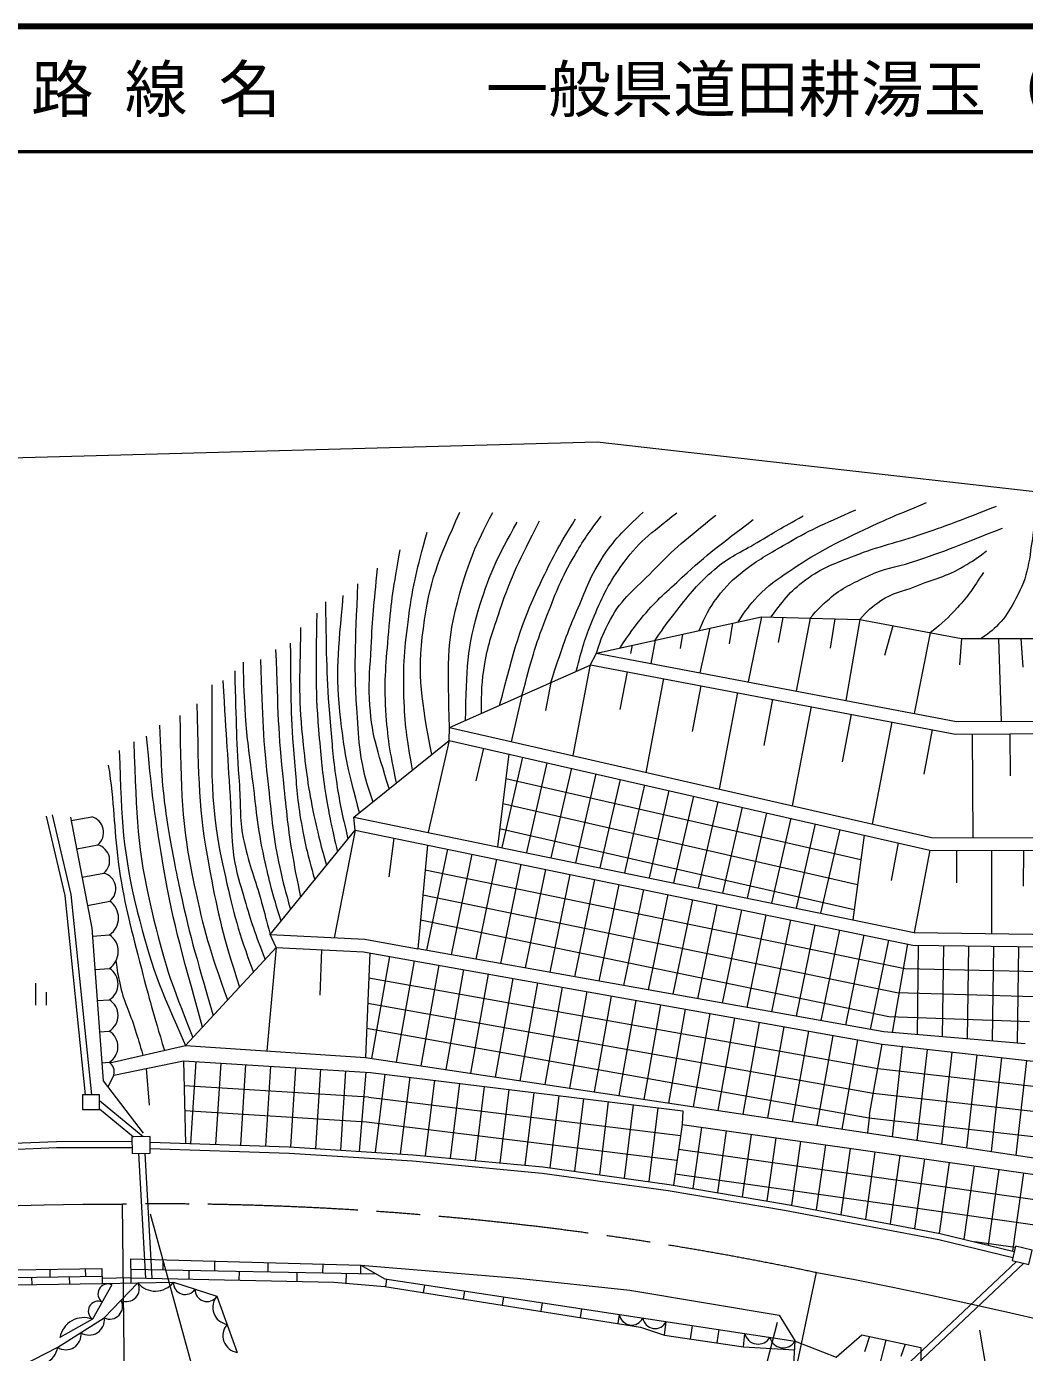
# Model space of a CAD drawing. Units: millimetres, scale not verified. Extents: x 40000 to 680000, y 20000 to 380000.
# Drawn here: x 180022 to 259801, y 273991 to 380000 of the extents above; entities that cross this region are included whole.
import ezdxf
from ezdxf.enums import TextEntityAlignment as Align

# ---------------------------------------------------------------- set-up
doc = ezdxf.new("R2010")
doc.units = ezdxf.units.MM
doc.header["$LTSCALE"] = 1000
doc.linetypes.add('CHAIN', pattern=[18.5, 12, -1.5, 3.5, -1.5])
for name, color, linetype, lineweight in [('M-BGD', 7, 'Continuous', 13), ('M-BMK', 2, 'CHAIN', 13), ('M-STR-HTXT', 7, 'Continuous', 13), ('M-TTL', 2, 'Continuous', 140), ('M-TTL-LINE', 7, 'Continuous', 50)]:
    doc.layers.add(name, color=color, linetype=linetype, lineweight=lineweight)
doc.layers.add('M-TTL-TXT', color=7, linetype='Continuous')
doc.styles.add('ＭＳ ゴシック', font='')
doc.styles.get('ＭＳ ゴシック').set_extended_font_data('MS Gothic')

msp = doc.modelspace()

# ---------------------------------------------------------------- linework, layer by layer
at = {"layer": 'M-BGD'}
for p, q in [((234645, 331891), (233846, 328336)), ((236470, 332292), (236184, 330635)), ((238787, 332802), (237709, 327602)), ((240495, 332753), (240118, 330759)), ((242672, 332692), (241538, 326875)), ((244637, 332637), (244260, 330303)), ((246627, 332581), (245519, 326119)), ((249278, 332086), (248608, 329724)), ((230282, 330932), (229921, 329081)), ((232468, 331412), (232264, 330285)), ((252272, 331527), (250993, 325079)), ((254757, 331062), (254612, 328978)), ((257718, 331062), (257926, 324454)), ((259499, 331062), (259665, 328771)), ((228449, 330529), (228307, 329862)), ((225087, 328981), (223707, 321712)), ((228042, 328420), (227465, 325385)), ((230948, 327868), (229524, 320368)), ((219629, 326524), (218765, 322821)), ((221925, 327543), (221502, 325323)), ((233936, 327301), (233242, 323645)), ((236858, 326746), (235392, 319029)), ((239657, 326214), (238957, 322527)), ((242737, 325629), (241230, 317698)), ((245951, 325019), (245230, 321223)), ((249186, 324404), (247635, 316237)), ((252429, 323788), (251753, 320229)), ((255624, 323442), (255665, 315152)), ((258631, 323457), (258648, 320105)), ((213801, 322928), (212125, 315577)), ((216548, 322301), (215953, 319691)), ((218573, 321839), (217673, 314428)), ((219679, 321587), (218030, 314355)), ((221629, 321142), (219989, 313951)), ((223579, 320698), (221948, 313547)), ((225529, 320253), (223908, 313143)), ((246716, 313370), (218331, 319843)), ((227479, 319808), (225867, 312740)), ((229429, 319364), (227826, 312336)), ((231379, 318919), (229785, 311932)), ((233329, 318474), (231745, 311528)), ((235279, 318030), (233704, 311124)), ((246454, 311378), (218089, 317847)), ((237229, 317585), (235663, 310721)), ((239179, 317140), (237622, 310317)), ((183601, 316514), (185231, 316826)), ((206187, 316796), (217673, 314428)), ((241128, 316696), (239582, 309913)), ((243078, 316251), (241541, 309509)), ((206306, 315750), (204624, 307143)), ((209396, 315113), (208985, 312009)), ((246192, 309387), (217846, 315851)), ((245028, 315806), (243500, 309105)), ((246978, 315362), (246085, 308573)), ((184034, 314252), (185716, 314574)), ((212083, 314559), (211308, 306266)), ((213667, 314233), (212000, 306143)), ((215626, 313829), (213969, 305791)), ((217673, 314428), (246085, 308573)), ((249701, 314741), (249144, 311719)), ((252246, 314160), (250993, 307561)), ((254368, 314155), (254362, 311533)), ((257171, 314148), (257155, 307478)), ((259711, 314142), (259704, 311284)), ((217585, 313425), (215939, 305440)), ((219543, 313022), (217908, 305089)), ((184467, 311991), (186200, 312323)), ((250245, 304652), (211896, 312556)), ((221502, 312618), (219878, 304737)), ((223461, 312214), (221848, 304386)), ((225420, 311811), (223817, 304034)), ((227379, 311407), (225787, 303683)), ((229338, 311003), (227756, 303332)), ((184900, 309729), (186685, 310071)), ((249606, 302742), (211709, 310552)), ((231296, 310599), (229726, 302980)), ((233255, 310196), (231696, 302629)), ((235214, 309792), (233665, 302278)), ((248966, 300832), (211521, 308549)), ((237173, 309388), (235635, 301926)), ((239132, 308985), (237605, 301575)), ((241091, 308581), (239574, 301223)), ((243049, 308177), (241544, 300872)), ((245008, 307773), (243513, 300521)), ((185294, 307282), (186667, 307384)), ((199984, 306370), (199242, 298099)), ((246967, 307370), (245483, 300169)), ((248926, 306966), (247453, 299818)), ((250444, 306653), (249220, 299565)), ((251315, 306557), (251218, 299398)), ((253315, 306530), (253216, 299231)), ((255314, 306503), (255214, 299064)), ((257314, 306476), (257212, 298897)), ((259314, 306449), (259210, 298730)), ((203595, 306192), (203457, 302567)), ((207464, 305936), (207115, 297574)), ((209052, 305653), (207598, 297501)), ((248560, 299620), (211308, 306266)), ((185493, 304611), (186648, 304697)), ((211021, 305301), (209577, 297204)), ((212990, 304950), (211555, 296906)), ((214959, 304599), (213534, 296609)), ((216928, 304248), (215512, 296311)), ((260941, 304427), (250245, 304652)), ((180755, 301756), (180755, 303506)), ((248072, 296660), (207379, 303919)), ((218897, 303896), (217491, 296014)), ((220866, 303545), (219469, 295716)), ((222835, 303194), (221448, 295419)), ((181630, 301756), (181630, 302806)), ((185679, 302122), (186642, 302194)), ((224804, 302843), (223426, 295122)), ((226773, 302491), (225405, 294824)), ((228742, 302140), (227383, 294527)), ((260567, 302432), (249606, 302742)), ((247713, 294693), (207295, 301903)), ((230710, 301789), (229362, 294229)), ((232679, 301438), (231340, 293932)), ((234648, 301086), (233319, 293634)), ((236617, 300735), (235297, 293337)), ((238586, 300384), (237276, 293039)), ((240555, 300033), (239254, 292742)), ((260194, 300436), (248966, 300832)), ((185865, 299634), (186636, 299691)), ((247354, 292725), (207211, 299886)), ((242524, 299681), (241233, 292444)), ((244493, 299330), (243211, 292147)), ((246462, 298979), (245190, 291849)), ((259865, 298676), (248560, 299620)), ((192731, 298533), (207115, 297574)), ((247406, 293009), (248431, 298628)), ((250027, 298449), (249219, 291244)), ((252014, 298226), (251198, 290946)), ((254002, 298003), (253177, 290648)), ((186050, 297145), (186630, 297188)), ((192584, 297319), (192722, 290704)), ((193547, 297258), (193136, 290691)), ((195543, 297134), (195136, 290626)), ((197539, 297009), (197136, 290562)), ((199535, 296884), (199136, 290498)), ((207115, 297574), (275111, 287351)), ((255989, 297781), (255156, 290351)), ((257977, 297558), (257136, 290053)), ((259964, 297335), (259115, 289756)), ((187006, 296170), (186523, 295228)), ((189595, 296703), (189829, 293773)), ((201531, 296759), (201135, 290430)), ((203527, 296634), (203131, 290302)), ((205523, 296509), (205127, 290173)), ((207138, 296408), (206611, 290078)), ((208667, 296243), (207899, 289995)), ((210652, 295999), (209898, 289867)), ((273404, 293816), (248071, 296656)), ((207362, 294390), (192626, 295312)), ((212637, 295755), (211894, 289710)), ((214622, 295511), (213886, 289525)), ((216607, 295267), (215878, 289339)), ((218592, 295022), (217871, 289154)), ((220577, 294778), (219863, 288969)), ((185847, 294127), (189357, 291251)), ((232305, 291320), (207362, 294389)), ((222563, 294534), (221852, 288758)), ((224548, 294290), (223833, 288482)), ((226533, 294045), (225814, 288205)), ((228518, 293801), (227795, 287929)), ((272930, 291857), (247712, 294683)), ((185847, 293481), (188580, 291241)), ((207205, 292396), (192668, 293306)), ((230503, 293557), (229776, 287653)), ((247401, 292981), (247240, 291541)), ((272457, 289897), (247352, 292711)), ((232021, 289340), (207205, 292393)), ((232432, 292209), (231738, 287370)), ((233986, 291989), (233295, 287107)), ((235966, 291708), (235267, 286773)), ((237946, 291428), (237240, 286439)), ((239927, 291147), (239213, 286106)), ((241907, 290867), (241184, 285762)), ((243887, 290586), (243151, 285389)), ((189557, 279934), (189004, 289903)), ((190058, 279923), (189505, 289909)), ((271176, 284701), (232148, 290229)), ((245867, 290306), (245118, 285016)), ((247848, 290025), (247085, 284643)), ((249828, 289745), (249052, 284269)), ((251808, 289464), (251019, 283896)), ((253788, 289184), (252987, 283523)), ((255769, 288903), (254940, 283052)), ((257749, 288623), (256892, 282576)), ((270742, 282743), (231864, 288249)), ((259729, 288342), (258845, 282100)), ((259054, 282378), (255829, 282835)), ((190939, 280593), (190955, 281398)), ((195063, 280514), (195078, 281287)), ((199332, 280433), (199347, 281172)), ((203714, 280349), (203728, 281054)), ((206741, 280291), (206754, 280972)), ((249280, 271937), (259159, 281268)), ((249529, 271485), (259737, 281127)), ((180430, 280014), (180440, 279414)), ((181909, 280037), (181899, 280637)), ((183437, 280061), (183446, 279461)), ((184751, 280082), (184742, 280681)), ((186048, 280702), (186067, 279502)), ((188355, 279961), (186061, 279913)), ((188344, 280643), (207975, 280268)), ((188355, 279961), (188351, 279554)), ((193009, 280554), (192996, 279858)), ((197020, 280477), (197007, 279770)), ((201640, 280389), (201626, 279667)), ((205562, 280314), (205546, 279524)), ((186067, 279502), (188918, 279567)), ((186240, 276751), (188918, 279567)), ((188918, 279567), (191761, 279623)), ((191761, 279623), (195240, 278491)), ((208746, 279259), (208839, 279842)), ((211765, 278780), (211861, 279385)), ((214950, 278274), (215050, 278902)), ((195240, 278491), (196868, 273991)), ((218063, 277780), (218166, 278430)), ((221174, 277286), (221280, 277959)), ((182513, 274405), (186240, 276751)), ((224317, 276787), (224428, 277483)), ((227307, 276312), (227421, 277030)), ((231036, 275364), (231162, 276464)), ((233112, 275064), (233268, 276145)), ((235239, 274756), (235393, 275824)), ((237331, 274453), (237439, 275514)), ((241082, 268490), (241463, 274905)), ((241463, 274905), (244745, 273614)), ((247408, 275266), (247003, 274044)), ((248727, 274988), (248057, 272389)), ((250254, 274667), (249929, 273657)), ((177488, 271837), (182513, 274405))]:
    msp.add_line(p, q, dxfattribs=at)
for points in [[(186693, 297143), (192731, 298533), (199984, 306370), (199488, 307395), (206306, 315750), (206187, 316796), (213801, 322928), (213827, 323947), (225080, 328944), (225598, 329902), (238787, 332802), (246627, 332581), (254757, 331062), (261342, 331062), (262952, 323549), (269173, 315118), (269170, 314118), (275592, 307230), (278004, 300086), (278969, 295205), (278810, 293812), (275111, 287351), (274918, 286191), (274752, 278848)], [(225598, 329902), (254379, 324436), (262619, 324477)], [(225099, 328979), (254287, 323436), (262967, 323479)], [(213827, 323947), (252360, 315160), (269173, 315118)], [(213801, 322928), (252246, 314160), (269170, 314118)], [(185249, 294589), (183598, 310614), (182100, 316981)], [(184747, 294589), (183104, 310530), (181613, 316866)], [(183548, 316785), (185246, 307923), (186157, 295707), (189346, 291525)], [(206306, 315750), (250885, 306562), (275931, 306225)], [(246085, 308573), (250993, 307561), (275592, 307230)], [(199488, 307395), (207067, 307023), (211308, 306266)], [(199984, 306370), (206954, 306027), (248431, 298628), (278969, 295205)], [(187006, 296170), (192584, 297319), (207519, 296385), (232488, 293313), (232432, 292209), (274918, 286191)], [(174880, 290562), (182408, 290869), (188448, 290888)], [(189904, 290795), (201029, 290437), (210913, 289802), (221293, 288835), (231397, 287427), (240701, 285854), (253069, 283507), (258978, 282068)], [(174912, 290063), (182419, 290369), (188455, 290388)], [(189910, 290294), (201005, 289937), (210873, 289303), (221235, 288339), (231321, 286933), (240613, 285362), (252963, 283018), (258860, 281582)], [(188331, 281469), (206754, 280972), (208669, 279868), (241463, 274905)], [(188331, 281469), (188355, 279961), (204588, 279602), (208674, 279271), (229104, 276027), (231036, 275364), (237331, 274453), (241422, 274211)], [(206754, 280972), (219274, 279930), (228246, 278964), (240200, 276976), (241463, 274905)], [(118698, 276753), (175510, 279937), (186058, 280102)], [(118704, 277354), (175488, 280536), (186048, 280702)], [(118693, 276151), (175531, 279337), (186067, 279502)], [(186833, 279412), (185287, 276651), (182692, 275188)], [(244745, 273614), (246791, 275396), (251512, 274402), (251512, 272303), (253638, 271006), (255488, 266534), (258055, 262061), (262417, 255877), (271721, 246408)]]:
    msp.add_lwpolyline(points, dxfattribs=at)
for points in [[(184485, 293430), (185847, 293430), (185847, 294589), (184485, 294589)], [(188461, 289896), (189915, 289915), (189898, 291258), (188444, 291240)], [(258804, 281354), (260148, 281027), (260426, 282165), (259082, 282493)]]:
    msp.add_lwpolyline(points, close=True, dxfattribs=at)
for centre, radius, start, end in [((184890, 315575), 1297, 309.5594, 74.73671), ((185374, 313323), 1297, 309.5594, 74.73671), ((185859, 311072), 1297, 309.5594, 74.73671), ((185736, 308734), 1640, 304.56928, 54.64586), ((185718, 306047), 1640, 304.56928, 54.64586), ((185876, 303448), 1469, 301.42199, 58.29714), ((185870, 300944), 1469, 301.42199, 58.29714), ((185864, 298441), 1469, 301.42199, 58.29714), ((186128, 296424), 914, 343.81177, 56.70822), ((186531, 278674), 797, 67.73903, 233.76331), ((188013, 279087), 1024, 244.89084, 27.98774), ((190318, 280689), 1794, 218.69518, 323.52961), ((192707, 279575), 947, 177.11196, 326.83859), ((194447, 279009), 947, 177.11196, 326.83859), ((185758, 277294), 797, 67.73903, 233.76331), ((186674, 277679), 1024, 244.89084, 27.98774), ((196279, 277595), 1372, 139.23684, 260.55994), ((184596, 274844), 1935, 69.07514, 169.75606), ((185033, 276601), 1216, 237.30312, 7.08835), ((228399, 277174), 989, 188.39035, 334.40027), ((230270, 276891), 989, 188.39035, 334.40027), ((197094, 275345), 1372, 139.23684, 260.55994), ((183169, 275428), 1216, 237.30312, 7.08835), ((238503, 275747), 1089, 192.33975, 330.45087), ((240515, 275442), 1089, 192.33975, 330.45087), ((180769, 274717), 1771, 244.28236, 349.8507)]:
    msp.add_arc(centre, radius, start, end, dxfattribs=at)
for points, knots in [([(233795, 331704), (234338, 332949), (234542, 333415), (235251, 334363), (235964, 335315), (236466, 335786), (237405, 336516), (238542, 337400), (239271, 337769), (240510, 338504), (242682, 339791), (243531, 340113), (246308, 341361)], [0, 0, 0, 0, 1, 1, 1, 2, 2, 2, 3, 3, 3, 4, 4, 4, 4]), ([(236905, 332388), (237546, 333373), (237788, 333708), (238481, 334445), (239333, 335351), (239946, 335723), (240966, 336433), (242057, 337192), (242699, 337576), (243865, 338214), (245070, 338874), (245771, 339196), (247012, 339787), (248921, 340698), (249582, 340951), (251981, 341941)], [0, 0, 0, 0, 1, 1, 1, 2, 2, 2, 3, 3, 3, 4, 4, 4, 5, 5, 5, 5]), ([(239519, 332781), (240678, 334307), (241145, 334953), (242540, 335936), (243829, 336845), (244718, 337092), (246184, 337676), (248284, 338512), (249555, 338716), (251691, 339456), (254008, 340259), (254760, 340556), (257572, 341651)], [0, 0, 0, 0, 1, 1, 1, 2, 2, 2, 3, 3, 3, 4, 4, 4, 4]), ([(212412, 321809), (211609, 326152), (211253, 327967), (211744, 331878), (212218, 335658), (212925, 337286), (214670, 341182)], [0, 0, 0, 0, 1, 1, 1, 2, 2, 2, 2]), ([(213827, 323947), (213737, 328746), (213503, 330648), (214670, 334694), (215425, 337311), (215852, 338404), (217293, 341154)], [0, 0, 0, 0, 1, 1, 1, 2, 2, 2, 2]), ([(215105, 324515), (215240, 328661), (215192, 330265), (216271, 333728), (217119, 336446), (217649, 337546), (219253, 340381)], [0, 0, 0, 0, 1, 1, 1, 2, 2, 2, 2]), ([(216396, 325088), (216394, 326910), (216408, 327527), (216658, 329062), (216937, 330777), (217328, 331691), (217872, 333341), (218829, 336239), (219403, 337218), (221020, 340491)], [0, 0, 0, 0, 1, 1, 1, 2, 2, 2, 3, 3, 3, 3]), ([(217836, 325727), (219085, 330315), (219364, 331867), (221102, 335495), (222091, 337557), (222485, 338337), (223918, 340630)], [0, 0, 0, 0, 1, 1, 1, 2, 2, 2, 2]), ([(219629, 326524), (220419, 329448), (220629, 330333), (221544, 332679), (222274, 334549), (222648, 335628), (223642, 337372), (224451, 338790), (224803, 339299), (225961, 340850)], [0, 0, 0, 0, 1, 1, 1, 2, 2, 2, 3, 3, 3, 3]), ([(221925, 327543), (222829, 330265), (223067, 331058), (224001, 333231), (224708, 334875), (224995, 335866), (225961, 337372), (227034, 339044), (227673, 339615), (229329, 341182)], [0, 0, 0, 0, 1, 1, 1, 2, 2, 2, 3, 3, 3, 3]), ([(223972, 328452), (224463, 330371), (224637, 330989), (225271, 332541), (225987, 334291), (226446, 335274), (227535, 336820), (228932, 338802), (229840, 339423), (232007, 341126)], [0, 0, 0, 0, 1, 1, 1, 2, 2, 2, 3, 3, 3, 3]), ([(225598, 329902), (225964, 331139), (226171, 331592), (226707, 332596), (227650, 334362), (228684, 335020), (230075, 336461), (231905, 338357), (232676, 338938), (235127, 340933)], [0, 0, 0, 0, 1, 1, 1, 2, 2, 2, 3, 3, 3, 3]), ([(227474, 330315), (228286, 331558), (228561, 331937), (229357, 332899), (230440, 334210), (231205, 334805), (232449, 335964), (234535, 337907), (235365, 338478), (238109, 340574)], [0, 0, 0, 0, 1, 1, 1, 2, 2, 2, 3, 3, 3, 3]), ([(230282, 330932), (231052, 332082), (231297, 332411), (232007, 333314), (233084, 334681), (233701, 335460), (235017, 336599), (236211, 337633), (237088, 337935), (238440, 338752), (239858, 339610), (240330, 339874), (242112, 340878)], [0, 0, 0, 0, 1, 1, 1, 2, 2, 2, 3, 3, 3, 4, 4, 4, 4]), ([(210877, 320573), (210412, 323249), (210278, 324117), (210198, 326412), (210110, 328927), (210252, 330349), (210584, 332844), (210940, 335513), (211214, 336485), (212047, 339580)], [0, 0, 0, 0, 1, 1, 1, 2, 2, 2, 3, 3, 3, 3]), ([(242672, 332692), (243290, 333438), (243541, 333678), (244175, 334228), (245255, 335164), (246041, 335461), (247323, 336092), (248585, 336713), (249423, 336729), (250760, 337168), (253648, 338118), (254580, 338530), (258048, 339901)], [0, 0, 0, 0, 1, 1, 1, 2, 2, 2, 3, 3, 3, 4, 4, 4, 4]), ([(260534, 339755), (260143, 337242), (260173, 336164), (259084, 334206), (258681, 333481), (258472, 333050), (257925, 332425), (257389, 331814), (257108, 331609), (256351, 331062)], [0, 0, 0, 0, 1, 1, 1, 2, 2, 2, 3, 3, 3, 3]), ([(209600, 319544), (209057, 322193), (208892, 323058), (208755, 325342), (208608, 327787), (208769, 329168), (208976, 331609), (209194, 334180), (209355, 335078), (209887, 338152)], [0, 0, 0, 0, 1, 1, 1, 2, 2, 2, 3, 3, 3, 3]), ([(246627, 332581), (247297, 333332), (247585, 333609), (248323, 334110), (249277, 334758), (249989, 334788), (251056, 335228), (252578, 335855), (253536, 335997), (254948, 336843), (255687, 337286), (255974, 337463), (256770, 338085)], [0, 0, 0, 0, 1, 1, 1, 2, 2, 2, 3, 3, 3, 4, 4, 4, 4]), ([(209012, 319071), (208050, 322258), (207567, 323384), (207444, 326253), (207375, 327855), (207495, 328755), (207573, 330357), (207692, 332836), (207792, 333654), (208088, 336689)], [0, 0, 0, 0, 1, 1, 1, 2, 2, 2, 3, 3, 3, 3]), ([(256517, 336359), (255643, 335008), (255368, 334550), (254446, 333543), (253664, 332689), (253327, 332393), (252272, 331527)], [0, 0, 0, 0, 1, 1, 1, 2, 2, 2, 2]), ([(206477, 335446), (206309, 330394), (206134, 328923), (206450, 324762), (206546, 323499), (206538, 322781), (206754, 321532), (206996, 320131), (207178, 319619), (207707, 318020)], [0, 0, 0, 0, 1, 1, 1, 2, 2, 2, 3, 3, 3, 3]), ([(203910, 334011), (204004, 329414), (203975, 328145), (204296, 324403), (204450, 322610), (204503, 321601), (204766, 319820), (205044, 317932), (205198, 317282), (205715, 315026)], [0, 0, 0, 0, 1, 1, 1, 2, 2, 2, 3, 3, 3, 3]), ([(205318, 334508), (204912, 329977), (204680, 328409), (205125, 324541), (205461, 321614), (205707, 320466), (206626, 317150)], [0, 0, 0, 0, 1, 1, 1, 2, 2, 2, 2]), ([(203220, 333100), (203170, 328359), (203068, 326977), (203427, 323078), (203603, 321164), (203684, 320086), (204007, 318192), (204286, 316547), (204414, 315982), (204889, 314014)], [0, 0, 0, 0, 1, 1, 1, 2, 2, 2, 3, 3, 3, 3]), ([(201936, 331940), (201844, 327543), (201739, 326190), (202143, 322540), (202406, 320164), (202575, 318827), (203096, 316494), (203408, 315091), (203523, 314603), (204003, 312928)], [0, 0, 0, 0, 1, 1, 1, 2, 2, 2, 3, 3, 3, 3]), ([(199934, 330187), (200122, 325101), (200119, 323686), (200556, 319544), (200800, 317226), (200898, 315919), (201301, 313623), (201523, 312357), (201599, 311928), (201937, 310396)], [0, 0, 0, 0, 1, 1, 1, 2, 2, 2, 3, 3, 3, 3]), ([(201108, 330698), (201160, 326176), (201113, 324907), (201439, 321215), (201598, 319416), (201641, 318400), (201936, 316618), (202253, 314701), (202445, 314027), (203060, 311772)], [0, 0, 0, 0, 1, 1, 1, 2, 2, 2, 3, 3, 3, 3]), ([(200373, 308479), (199651, 310836), (199457, 311540), (199023, 313540), (198483, 316032), (198398, 317470), (198071, 320000), (197825, 321904), (197667, 322971), (197533, 324886), (197415, 326566), (197399, 327139), (197367, 329193)], [0, 0, 0, 0, 1, 1, 1, 2, 2, 2, 3, 3, 3, 4, 4, 4, 4]), ([(198734, 329400), (198904, 324531), (198899, 323148), (199355, 319172), (199643, 316656), (199708, 315223), (200266, 312753), (200563, 311439), (200670, 310970), (201137, 309416)], [0, 0, 0, 0, 1, 1, 1, 2, 2, 2, 3, 3, 3, 3]), ([(195711, 327702), (196014, 322858), (196091, 321646), (196332, 317764), (196429, 316195), (196357, 315303), (196580, 313747), (196781, 312345), (197067, 311590), (197450, 310227), (197988, 308310), (198248, 307670), (199087, 305400)], [0, 0, 0, 0, 1, 1, 1, 2, 2, 2, 3, 3, 3, 4, 4, 4, 4]), ([(196663, 328489), (196785, 324083), (196784, 322906), (197036, 319337), (197161, 317557), (197023, 316525), (197408, 314782), (197831, 312873), (198307, 311866), (198816, 309978), (199088, 308972), (199176, 308646), (199488, 307395)], [0, 0, 0, 0, 1, 1, 1, 2, 2, 2, 3, 3, 3, 4, 4, 4, 4]), ([(194841, 327371), (194850, 320336), (194575, 317871), (195918, 312008), (196609, 308986), (196897, 307794), (198156, 304395)], [0, 0, 0, 0, 1, 1, 1, 2, 2, 2, 2]), ([(193640, 325839), (193782, 319651), (193717, 317640), (194675, 312504), (195364, 308813), (195711, 307432), (197037, 303186)], [0, 0, 0, 0, 1, 1, 1, 2, 2, 2, 2]), ([(192273, 324928), (192412, 318670), (192319, 316552), (193433, 311345), (194213, 307697), (194613, 306299), (196101, 302174)], [0, 0, 0, 0, 1, 1, 1, 2, 2, 2, 2]), ([(190658, 324141), (190810, 320559), (190807, 319500), (191238, 316563), (191523, 314626), (191758, 313553), (192149, 311635), (193013, 307399), (193495, 305997), (194946, 300927)], [0, 0, 0, 0, 1, 1, 1, 2, 2, 2, 3, 3, 3, 3]), ([(188588, 322816), (188842, 316584), (188821, 314453), (190037, 309274), (190986, 305233), (191513, 303686), (193317, 299166)], [0, 0, 0, 0, 1, 1, 1, 2, 2, 2, 2]), ([(194093, 300004), (192304, 306520), (191683, 308427), (190783, 313954), (190193, 317574), (190016, 318863), (189623, 323271)], [0, 0, 0, 0, 1, 1, 1, 2, 2, 2, 2]), ([(187428, 322112), (187655, 316242), (187675, 314175), (188878, 309274), (189940, 304946), (190624, 303275), (192731, 298533)], [0, 0, 0, 0, 1, 1, 1, 2, 2, 2, 2]), ([(186559, 320952), (186603, 320695), (186610, 320624), (186642, 320414), (187091, 317407), (186990, 315679), (187428, 312670), (187889, 309505), (188417, 307776), (189209, 304678), (189865, 302110), (190108, 301260), (191039, 298143)], [0, 0, 0, 0, 1, 1, 1, 2, 2, 2, 3, 3, 3, 4, 4, 4, 4]), ([(187172, 305290), (187270, 304461), (187326, 304205), (187470, 303518), (187784, 302016), (188256, 301256), (188712, 299791), (188960, 298996), (189040, 298739), (189330, 297750)], [0, 0, 0, 0, 1, 1, 1, 2, 2, 2, 3, 3, 3, 3])]:
    msp.add_open_spline(points, degree=3, knots=knots, dxfattribs=at)
at = {"layer": 'M-BMK'}
for points in [[(147397, 284036), (150489, 284245), (153580, 284452), (156672, 284653), (159764, 284847), (162857, 285032), (165951, 285204), (169045, 285361), (172140, 285501), (175236, 285622), (178333, 285720), (181431, 285794), (184529, 285841), (187627, 285858), (187681, 285858)], [(282434, 271297), (279431, 272062), (276428, 272824), (273423, 273581), (270417, 274331), (267409, 275072), (264397, 275801), (261382, 276515), (258364, 277213), (255340, 277891), (252312, 278548), (249279, 279181), (246241, 279787), (243197, 280364), (243143, 280374)]]:
    msp.add_lwpolyline(points, dxfattribs=at)
msp.add_arc((190429, 30455), 255418, 78.08939, 90.61629, dxfattribs=at)
at = {"layer": 'M-STR-HTXT'}
for p, q in [((187681, 285858), (188041, 252451)), ((243143, 280374), (236739, 250010)), ((240041, 276382), (228907, 233568))]:
    msp.add_line(p, q, dxfattribs=at)
for points in [[(68365, 342500), (225640, 346805), (391695, 327955)], [(222323, 245652), (200712, 245652), (189945, 285055)], [(256196, 275776), (262625, 237900), (284797, 237900)]]:
    msp.add_lwpolyline(points, dxfattribs=at)
at = {"layer": 'M-TTL'}
msp.add_line((680000, 380000), (40000, 380000), dxfattribs=at)
at = {"layer": 'M-TTL-LINE'}
msp.add_line((40000, 370000), (680000, 370000), dxfattribs=at)

# ---------------------------------------------------------------- texts
at = {"layer": 'M-TTL-TXT', "style": 'ＭＳ ゴシック'}
for s, p in [('一般県道田耕湯玉（停）線', (216734, 375000)), ('路 線 名', (180380, 375000))]:
    msp.add_text(s, height=3666, dxfattribs=at).set_placement(p, align=Align.MIDDLE_LEFT)

doc.saveas('drawing.dxf')
